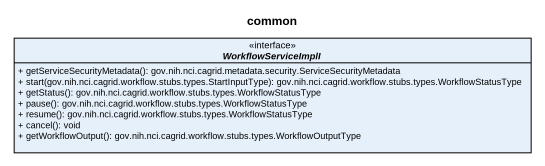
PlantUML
@startuml
title common
hide circle
hide empty members
skinparam classAttributeIconSize 0
interface WorkflowServiceImplI <<interface>> {
  + getServiceSecurityMetadata(): gov.nih.nci.cagrid.metadata.security.ServiceSecurityMetadata
  + start(gov.nih.nci.cagrid.workflow.stubs.types.StartInputType): gov.nih.nci.cagrid.workflow.stubs.types.WorkflowStatusType
  + getStatus(): gov.nih.nci.cagrid.workflow.stubs.types.WorkflowStatusType
  + pause(): gov.nih.nci.cagrid.workflow.stubs.types.WorkflowStatusType
  + resume(): gov.nih.nci.cagrid.workflow.stubs.types.WorkflowStatusType
  + cancel(): void
  + getWorkflowOutput(): gov.nih.nci.cagrid.workflow.stubs.types.WorkflowOutputType
}
@enduml
